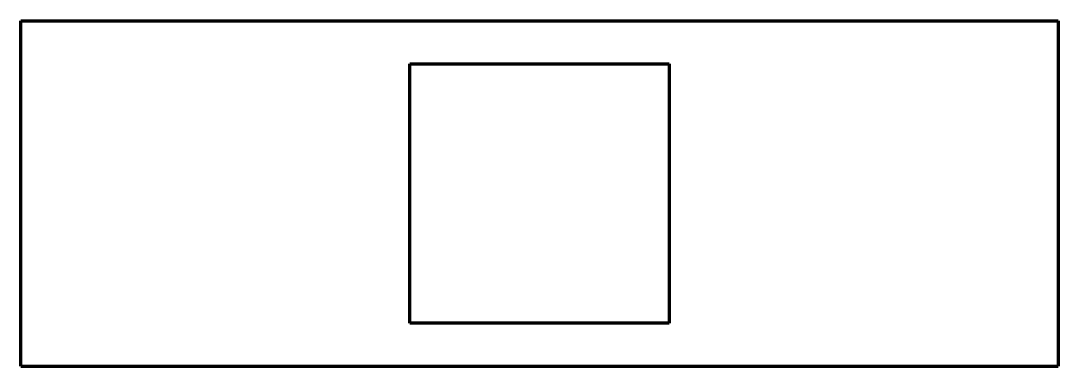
# Model space of a CAD drawing. Header units: millimetres. Extents: x 0 to 120, y 0 to 40.
import ezdxf

# ---------------------------------------------------------------- set-up
doc = ezdxf.new("R2010")
doc.units = ezdxf.units.MM
doc.layers.add('02_plaque', color=7, linetype='Continuous', lineweight=70, true_color=0x000000)

msp = doc.modelspace()

# ---------------------------------------------------------------- linework, layer by layer
at = {"layer": '02_plaque'}
for p, q in [((0, 0), (0, 40)), ((0, 40), (120, 40)), ((120, 40), (120, 0)), ((45, 35), (75, 35)), ((45, 5), (45, 35)), ((75, 35), (75, 5)), ((75, 5), (45, 5)), ((0, 0), (120, 0))]:
    msp.add_line(p, q, dxfattribs=at)

doc.saveas('drawing.dxf')
